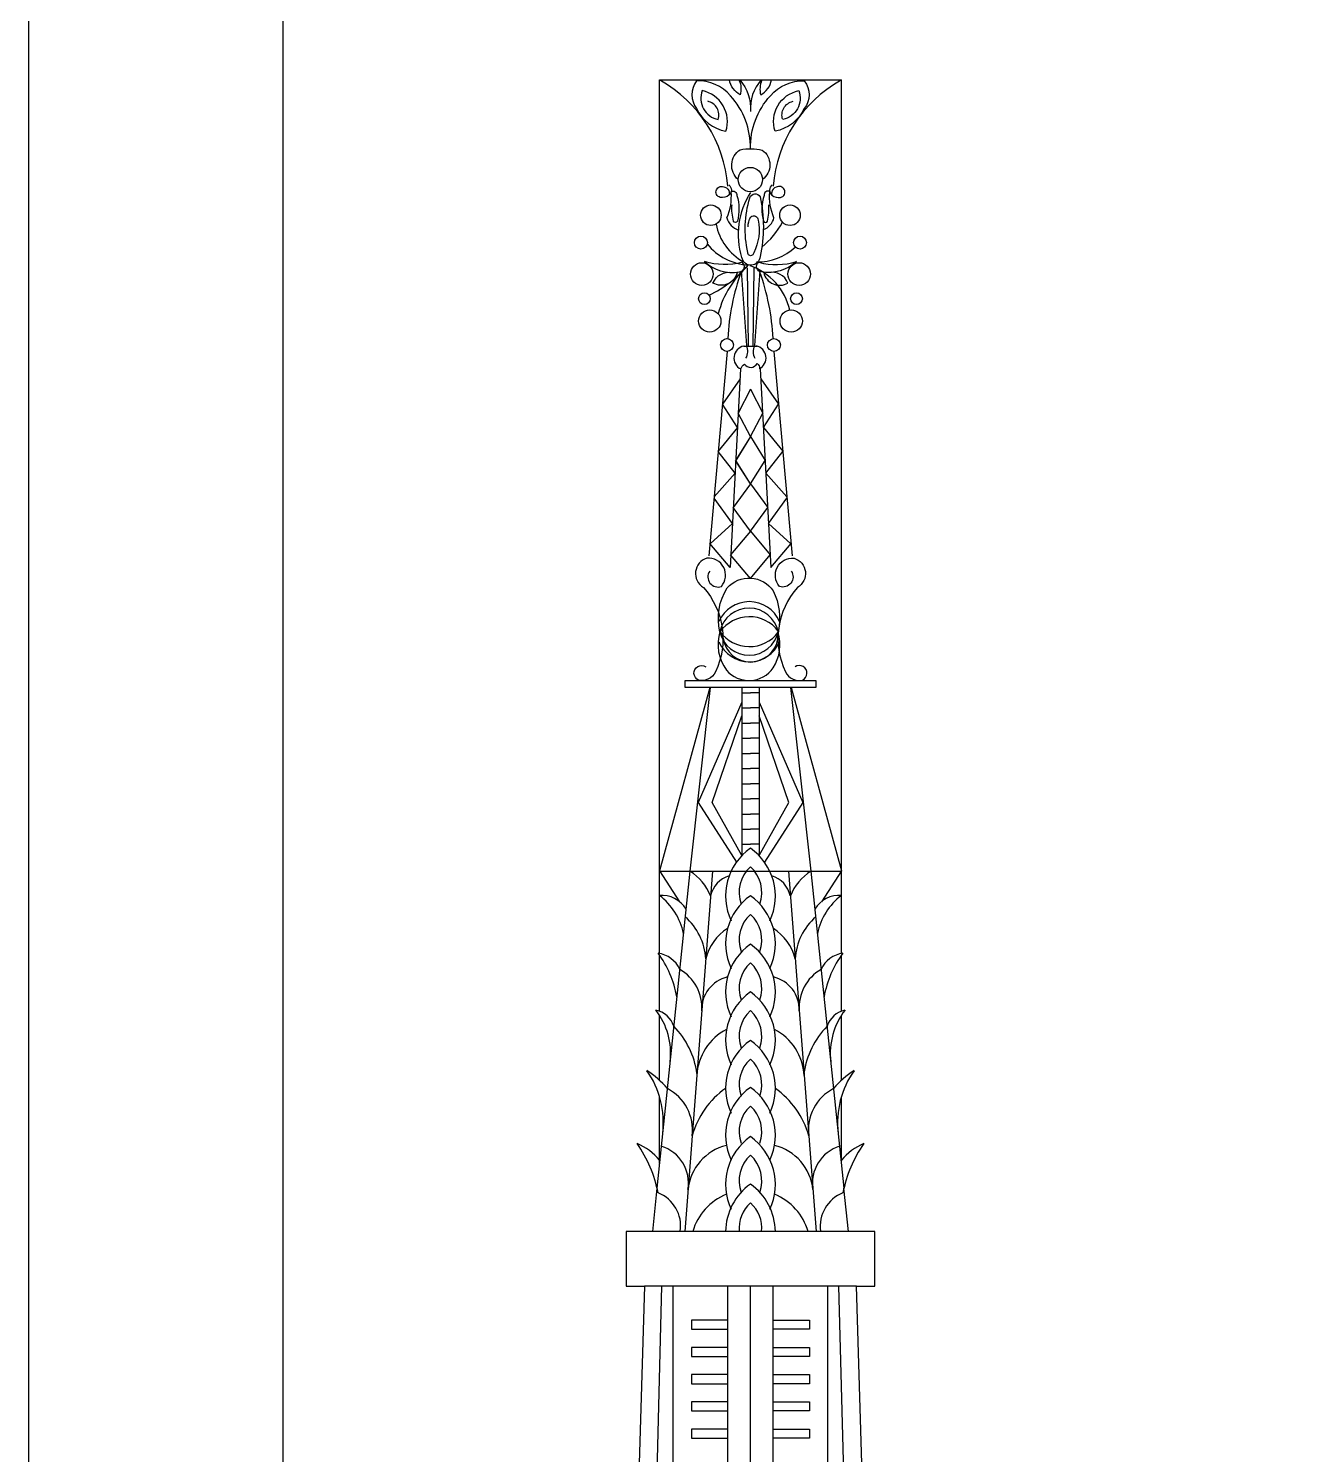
# Model space of a CAD drawing. Extents: x 15151 to 53333, y -36484 to -6005.
# Drawn here: x 38190 to 40644, y -13223 to -10456 of the extents above; entities that cross this region are included whole.
import ezdxf

# ---------------------------------------------------------------- set-up
doc = ezdxf.new("R2010")
doc.units = 0
doc.header["$MEASUREMENT"] = 0
doc.layers.get('DEFPOINTS').update_dxf_attribs({"linetype": 'CONTINUOUS'})
for name, color, linetype in [('3', 3, 'CONTINUOUS'), ('4', 4, 'CONTINUOUS'), ('7', 7, 'CONTINUOUS')]:
    doc.layers.add(name, color=color, linetype=linetype)

# ---------------------------------------------------------------- blocks, each defined once
blk = doc.blocks.new('A$C04BF1D04')
at = {"layer": '3'}
for p, q in [((419.5, 6170.7), (436.5, 5923.4)), ((438.7, 6180.6), (442.2, 5921.6)), ((461.3, 6180.6), (457.8, 5921.6)), ((480.5, 6170.7), (463.5, 5923.4)), ((373.4, 5903.9), (312.5, 5230)), ((526.6, 5903.9), (587.5, 5230)), ((417.5, 5847.2), (382.7, 5191.3)), ((482.5, 5847.2), (517.3, 5191.3)), ((415.8, 5813.9), (357.7, 5729.7)), ((484.2, 5813.9), (542.3, 5729.7)), ((450, 5779.5), (409.4, 5700.2)), ((450, 5779.5), (409.7, 5700.1)), ((450, 5779.5), (490.3, 5700.1)), ((407.2, 5652.7), (357.7, 5729.7)), ((450, 5623.4), (409.4, 5700.2)), ((450, 5623.4), (409.7, 5700.1)), ((450, 5623.4), (490.3, 5700.1)), ((492.8, 5652.7), (542.3, 5729.7)), ((407.2, 5652.7), (343.1, 5574.6)), ((492.8, 5652.7), (556.9, 5574.6)), ((450, 5623.4), (401.1, 5544.5)), ((450, 5623.4), (401.5, 5544.5)), ((450, 5623.4), (498.5, 5544.5)), ((399.3, 5502.5), (343.6, 5573.6)), ((500.7, 5502.5), (556.4, 5573.6)), ((450, 5467.3), (401.1, 5544.5)), ((450, 5467.3), (401.5, 5544.5)), ((450, 5467.3), (498.5, 5544.5)), ((399.3, 5502.5), (330.1, 5424.6)), ((450, 5467.3), (392.9, 5388.8)), ((450, 5467.3), (393.2, 5388.8)), ((450, 5467.3), (506.8, 5388.8)), ((500.7, 5502.5), (569.9, 5424.6)), ((390.5, 5336.8), (329.7, 5419.9)), ((509.5, 5336.8), (570.3, 5419.9)), ((450, 5311.2), (392.9, 5388.8)), ((450, 5311.2), (393.2, 5388.8)), ((450, 5311.2), (506.8, 5388.8)), ((390.5, 5336.8), (317.3, 5269.3)), ((509.5, 5336.8), (582.7, 5269.3)), ((382.7, 5191.3), (316.2, 5270.7)), ((450, 5311.2), (384.6, 5233.2)), ((450, 5311.2), (384.6, 5233.2)), ((450, 5311.2), (515.4, 5233.2)), ((517.3, 5191.3), (583.8, 5270.7)), ((450, 5155.1), (384.6, 5233.2)), ((450, 5155.1), (384.6, 5233.2)), ((450, 5155.1), (515.4, 5233.2)), ((421.6, 4795.3), (421.6, 4240.7)), ((421.6, 4777.7), (450, 4777.7)), ((478.4, 4777.7), (450, 4777.7)), ((478.4, 4795.3), (478.4, 4240.7)), ((421.6, 4746.7), (276.9, 4416.2)), ((421.6, 4727.7), (450, 4727.7)), ((478.4, 4727.7), (450, 4727.7)), ((478.4, 4746.7), (623.1, 4416.2)), ((323.6, 4416.2), (421.6, 4701.3)), ((421.6, 4677.7), (450, 4677.7)), ((478.4, 4677.7), (450, 4677.7)), ((576.4, 4416.2), (478.4, 4701.3)), ((421.6, 4627.7), (450, 4627.7)), ((478.4, 4627.7), (450, 4627.7)), ((421.6, 4577.7), (450, 4577.7)), ((478.4, 4577.7), (450, 4577.7)), ((421.6, 4527.7), (450, 4527.7)), ((478.4, 4527.7), (450, 4527.7)), ((421.6, 4477.7), (450, 4477.7)), ((478.4, 4477.7), (450, 4477.7)), ((421.6, 4427.7), (450, 4427.7)), ((478.4, 4427.7), (450, 4427.7)), ((276.9, 4416.2), (403.9, 4219.3)), ((421.6, 4240.7), (323.6, 4416.2)), ((421.6, 4377.7), (450, 4377.7)), ((478.4, 4377.7), (450, 4377.7)), ((478.4, 4240.7), (576.4, 4416.2)), ((623.1, 4416.2), (496.1, 4219.3)), ((421.6, 4327.7), (450, 4327.7)), ((478.4, 4327.7), (450, 4327.7)), ((421.6, 4277.7), (450, 4277.7)), ((478.4, 4277.7), (450, 4277.7)), ((150, 4190.4), (215.7, 4088.4)), ((324.7, 4188.7), (233.3, 3000)), ((575.3, 4188.7), (666.7, 3000)), ((750, 4190.4), (684.3, 4088.4)), ((150, 3726.8), (150, 3911.9)), ((150, 3498.4), (150, 3713.3)), ((150, 3224.8), (150, 3444.8)), ((99.9, 550), (158, 2820)), ((195, 550), (195, 2820)), ((375, 550), (375, 2820)), ((450, 550), (450, 2820)), ((525, 550), (525, 2820)), ((705, 550), (705, 2820)), ((800.1, 550), (742, 2820))]:
    blk.add_line(p, q, dxfattribs=at)
for points in [[(450.1, 6573.2, 0.188333), (384.3, 6748.2, 0.225244), (272.3, 6797.2, 0.340352), (272.3, 6705.6, 0.233062), (368.6, 6630.6, 0.448782), (290.8, 6764.8, 0.4638), (343.6, 6669.5, 0.447438), (309.3, 6729.7)], [(413.1, 6798.6, -0.158467), (416.3, 6750.7, -0.220316), (380.5, 6800, -0.220316)], [(414.9, 6800, -0.199274), (450, 6696.3)], [(485.1, 6800, 0.199274), (450, 6696.3)], [(449.9, 6573.2, -0.188333), (515.7, 6748.2, -0.225244), (627.7, 6797.2, -0.340352), (627.7, 6705.6, -0.233062), (531.4, 6630.6, -0.448782), (609.2, 6764.8, -0.4638), (556.4, 6669.5, -0.447438), (590.7, 6729.7)], [(486.9, 6798.6, 0.158467), (483.7, 6750.7, 0.220316), (519.5, 6800, 0.220316)], [(409.3, 6471.5, -0.494411), (416.1, 6570, -0.104181), (489.1, 6568.9, -0.50401), (489.6, 6471.5, -4.448697)], [(378.4, 6453.7, -0.485951), (379, 6419.5, -0.226471), (350.5, 6412.7, -0.481509), (337.9, 6437.9, -0.456577), (365.3, 6445.8, -0.341016), (379.5, 6429.5, -0.329482), (377.4, 6419, -1.669656)], [(521.6, 6453.7, 0.485951), (521, 6419.5, 0.226471), (549.5, 6412.7, 0.481509), (562.1, 6437.9, 0.456577), (534.7, 6445.8, 0.341016), (520.5, 6429.5, 0.329482), (522.6, 6419, 1.669656)], [(372.4, 6345.3, 0.125018), (386.3, 6431.1, -0.660389), (404.8, 6419, -0.146461), (406.9, 6333.7, -0.713967), (394.2, 6334.2, -0.085086), (389.4, 6387.7, -1.104903)], [(442.2, 6314.9, -0.143708), (451.4, 6348.5, -0.57647), (475.8, 6337.6, -0.166519), (460.7, 6230.1, -1.061873), (441.3, 6230.9, -0.131508), (448.1, 6411.6, -0.650313), (481.7, 6414.9, -0.110366), (481.7, 6217.5, -0.909752), (422, 6214.1, -0.22372), (451.4, 6429.2, 2.694485)], [(527.6, 6345.3, -0.125018), (513.7, 6431.1, 0.660389), (495.2, 6419, 0.146461), (493.1, 6333.7, 0.713967), (505.8, 6334.2, 0.085086), (510.6, 6387.7, 1.104903)], [(422.5, 6198.4, -0.142819), (298.2, 6201.1, 0.233627), (413.1, 6166.9, 0.728), (422.5, 6198.4, 0.641738)], [(406.2, 6164.8, -0.5059), (326.3, 6129.8, -0.357221), (389.8, 6164.8, -4.306647)], [(406.4, 6164.8, -0.5059), (326.5, 6129.8, -0.357221), (390, 6164.8, -4.306647)], [(477.3, 6198.4, 0.142819), (601.6, 6201.1, -0.233627), (486.7, 6166.9, -0.728), (477.3, 6198.4, -0.641738)], [(493.6, 6164.8, 0.5059), (573.5, 6129.8, 0.357221), (510, 6164.8, 4.306647)], [(428.2, 5921.7, 0.722968), (417.9, 5846.3, -0.150742), (430.4, 5862.5, 0.576597), (471.9, 5864.8, -0.304811), (479.3, 5847, 0.7089), (469.6, 5922.4, 0.304418)], [(315.4, 5179, 0.73292), (354.1, 5128.8, 0.679264), (306, 5221.8, 0.653), (294.5, 5125.7, -0.304457), (334.2, 4846.7, -0.355995), (278.8, 4819.6, -1.099841), (302.9, 4863.5, 2.274983)], [(584.6, 5179, -0.73292), (545.9, 5128.8, -0.679264), (594, 5221.8, -0.653), (605.5, 5125.7, 0.304457), (565.8, 4846.7, 0.355995), (621.2, 4819.6, 1.099841), (597.1, 4863.5, -2.274983)], [(349.3, 4978.7, -0.206152), (373.4, 5123.9, -0.48857), (525, 5114.5, -0.171284), (541.7, 4980.7, -5.298773)], [(349.3, 4980, 0.239333), (370.9, 4852, 0.48354), (525, 4859.6, 0.214349), (541.7, 4977.9, 5.298773)], [(349.3, 4980.5), (359.8, 4956.4, 0.855444), (540.6, 4956.5), (541.6, 4978.7)]]:
    blk.add_lwpolyline(points, format="xyb", dxfattribs=at)
for points in [[(375, 2707.7), (255, 2707.7), (255, 2677.7), (375, 2677.7)], [(525, 2707.7), (645, 2707.7), (645, 2677.7), (525, 2677.7)], [(375, 2617.7), (255, 2617.7), (255, 2587.7), (375, 2587.7)], [(525, 2617.7), (645, 2617.7), (645, 2587.7), (525, 2587.7)], [(375, 2527.7), (255, 2527.7), (255, 2497.7), (375, 2497.7)], [(525, 2527.7), (645, 2527.7), (645, 2497.7), (525, 2497.7)], [(375, 2437.7), (255, 2437.7), (255, 2407.7), (375, 2407.7)], [(525, 2437.7), (645, 2437.7), (645, 2407.7), (525, 2407.7)], [(375, 2347.7), (255, 2347.7), (255, 2317.7), (375, 2317.7)], [(525, 2347.7), (645, 2347.7), (645, 2317.7), (525, 2317.7)]]:
    blk.add_lwpolyline(points, close=True, dxfattribs=at)
for centre, radius in [((449.4, 6471.5), 40.1), ((319.4, 6353.7), 33.9), ((580.6, 6353.7), 33.9), ((286.5, 6263.3), 21.4), ((613.5, 6263.3), 21.4), ((289.4, 6159.6), 37.3), ((610.6, 6159.6), 37.3), ((298.1, 6078.3), 19.4), ((601.9, 6078.3), 19.4), ((315.6, 6004.6), 36.9), ((584.4, 6004.6), 36.9), ((372.5, 5925.6), 21.3), ((527.5, 5925.6), 21.3)]:
    blk.add_circle(centre, radius, dxfattribs=at)
for centre, radius, start, end in [((-65.2, 6414), 441.9, 4.6741, 60.4318), ((965.2, 6414), 441.9, 119.5682, 175.3259), ((512.3, 6357.5), 178.7, 190.6328, 241.9399), ((428.1, 6359.3), 57.4, 194.0976, 252.3398), ((323.9, 6453.7), 262.3, 308.6137, 332.0641), ((472.7, 6359.6), 56.8, 290.4515, 345.3833), ((450.7, 6371.9), 182.3, 218.209, 267.6771), ((473.5, 6384), 184.1, 268.9679, 312.5478), ((138.7, 6452.1), 402.1, 295.7758, 319.2639), ((660, 5943.9), 327.7, 131.3898, 164.9784), ((1149.8, 5906.1), 775.8, 160.2494, 176.9959), ((383.3, 5995.9), 201.7, 12.6757, 71.0578), ((-249.8, 5906.1), 775.8, 3.0041, 19.7506), ((439.1, 6472.4), 550.9, 268.8677, 273.1767), ((460.9, 6472.4), 550.9, 266.8233, 271.1323), ((399.6, 5903.8), 41.6, 328.6963, 27.1674), ((500.4, 5903.8), 41.6, 152.8326, 211.3037), ((446.1, 4969.5), 109, 23.4722, 156.5278), ((445.3, 4958.7), 98.4, 11.73, 167.1976), ((446.6, 4908.8), 119.8, 37.3098, 144.3204), ((446.1, 4989.2), 109, 203.4722, 336.5278), ((446.6, 5049.9), 119.8, 215.6796, 322.6902), ((445.3, 5000), 98.4, 192.8024, 348.27), ((561.9, 4106.7), 194, 125.2319, 204.884), ((338.1, 4106.7), 194, 335.116, 54.7681), ((159.7, 4043.7), 171, 21.8452, 57.9709), ((526, 4119.4), 113.4, 132.1094, 199.9795), ((374, 4119.4), 113.4, 340.0205, 47.8906), ((740.3, 4043.7), 171, 122.0291, 158.1548), ((405.9, 4088.3), 89.5, 106.8739, 167.7188), ((494.1, 4088.3), 89.5, 12.2812, 73.1261), ((156.4, 4015.1), 94.3, 30.8225, 94.4381), ((18.2, 3938.2), 215.8, 12.2311, 52.3535), ((561.9, 3949.6), 194, 125.2319, 204.884), ((338.1, 3949.6), 194, 335.116, 54.7681), ((743.6, 4015.1), 94.3, 85.5619, 149.1775), ((881.8, 3938.2), 215.8, 127.6465, 167.7689), ((102.2, 3887.9), 200.7, 3.459, 48.6426), ((526, 3962.4), 113.4, 132.1094, 199.9795), ((374, 3962.4), 113.4, 340.0205, 47.8906), ((797.8, 3887.9), 200.7, 131.3574, 176.541), ((459.9, 3862.2), 161.9, 121.8645, 166.4802), ((440.1, 3862.2), 161.9, 13.5198, 58.1355), ((-138.5, 3711.1), 351.5, 10.3637, 36.2099), ((131.1, 3825.4), 94.4, 24.8719, 81.4467), ((561.9, 3789.9), 194, 125.2319, 204.884), ((338.1, 3789.9), 194, 335.116, 54.7681), ((768.9, 3825.4), 94.4, 98.5533, 155.1281), ((1038.5, 3711.1), 351.5, 143.7901, 169.6363), ((144.1, 3738.9), 145.5, 355.7806, 60.0951), ((526, 3802.7), 113.4, 132.1094, 199.9795), ((374, 3802.7), 113.4, 340.0205, 47.8906), ((755.9, 3738.9), 145.5, 119.9049, 184.2194), ((399, 3732.9), 109.8, 102.9202, 182.4569), ((501, 3732.9), 109.8, 357.5431, 77.0798), ((561.9, 3632), 194, 125.2319, 204.884), ((338.1, 3632), 194, 335.116, 54.7681), ((-45.3, 3588.2), 231.9, 353.1832, 37.7698), ((122.2, 3653.1), 78.8, 17.9295, 78.3856), ((526, 3644.8), 113.4, 132.1094, 199.9795), ((374, 3644.8), 113.4, 340.0205, 47.8906), ((777.8, 3653.1), 78.8, 101.6144, 162.0705), ((945.3, 3588.2), 231.9, 142.2302, 186.8168), ((-1.9, 3483.3), 278, 7.955, 44.2682), ((901.9, 3483.3), 278, 135.7318, 172.045), ((456.3, 3504.2), 183.8, 117.6459, 176.6986), ((561.9, 3472.3), 194, 125.2319, 204.884), ((338.1, 3472.3), 194, 335.116, 54.7681), ((443.7, 3504.2), 183.8, 3.3014, 62.3541), ((-60.2, 3269.9), 310.5, 40.545, 57.151), ((-134.4, 3359.6), 296.9, 353.185, 35.1933), ((526, 3485.1), 113.4, 132.1094, 199.9795), ((374, 3485.1), 113.4, 340.0205, 47.8906), ((960.2, 3269.9), 310.5, 122.849, 139.455), ((1034.4, 3359.6), 296.9, 144.8067, 186.815), ((105.8, 3335.6), 153, 352.5218, 62.8194), ((535.2, 3237.3), 288.5, 125.4432, 164.2352), ((561.9, 3317.1), 194, 125.2319, 204.884), ((338.1, 3317.1), 194, 335.116, 54.7681), ((364.8, 3237.3), 288.5, 15.7648, 54.5568), ((794.2, 3335.6), 153, 117.1806, 187.4782), ((526, 3329.9), 113.4, 132.1094, 199.9795), ((374, 3329.9), 113.4, 340.0205, 47.8906), ((561.9, 3154.8), 194, 125.2319, 204.884), ((338.1, 3154.8), 194, 335.116, 54.7681), ((11.4, 3127.1), 175.2, 37.9627, 68.3392), ((-264.2, 3050.1), 416.3, 10.66, 35.1827), ((117.4, 3159.2), 128.2, 350.5521, 72.5374), ((410.4, 3121.4), 167.3, 103.7044, 174.2564), ((526, 3167.6), 113.4, 132.1094, 199.9795), ((374, 3167.6), 113.4, 340.0205, 47.8906), ((489.6, 3121.4), 167.3, 5.7436, 76.2956), ((782.6, 3159.2), 128.2, 107.4626, 189.4479), ((888.6, 3127.1), 175.2, 111.6608, 142.0373), ((1164.2, 3050.1), 416.3, 144.8173, 169.34), ((561.9, 2997.8), 194, 125.2319, 179.3363), ((338.1, 2997.8), 194, 0.6637, 54.7681), ((102.9, 3018.2), 116.8, 351.5217, 68.8992), ((440.9, 2947.6), 188.7, 111.8921, 163.868), ((459.1, 2947.6), 188.7, 16.132, 68.1079), ((797.1, 3018.2), 116.8, 111.1008, 188.4783), ((526, 3010.5), 113.4, 132.1094, 185.3177), ((374, 3010.5), 113.4, 354.6823, 47.8906)]:
    blk.add_arc(centre, radius, start, end, dxfattribs=at)
at = {"layer": '4'}
for p, q in [((150, 3917.9), (150, 6800)), ((150, 6800), (750, 6800)), ((750, 3917.9), (750, 6800)), ((150, 4188.7), (750, 4188.7)), ((150, 3726.8), (150, 3911.9)), ((750, 3726.8), (750, 3911.9)), ((150, 3498.4), (150, 3713.3)), ((750, 3498.4), (750, 3713.3)), ((150, 3224.8), (150, 3444.8)), ((750, 3224.8), (750, 3444.8)), ((773.4, 3000), (126.6, 3000)), ((800.1, 2820), (99.9, 2820))]:
    blk.add_line(p, q, dxfattribs=at)
blk.add_lwpolyline([(141.5, 3143.4), (126.6, 3000), (40, 3000), (40, 2820), (99.9, 2820), (32, 550), (0, 550), (0, 0), (900, 0), (900, 550), (868, 550), (800.1, 2820), (860, 2820), (860, 3000), (773.4, 3000), (758.5, 3143.4)], dxfattribs=at)
at = {"layer": '7'}
for p, q in [((315.6, 4795.3), (150, 4190.4)), ((317.4, 4795.3), (250.4, 4188.7)), ((582.6, 4795.3), (649.6, 4188.7)), ((584.4, 4795.3), (750, 4190.4)), ((250.4, 4188.7), (141.5, 3143.4)), ((649.6, 4188.7), (758.5, 3143.4))]:
    blk.add_line(p, q, dxfattribs=at)
blk.add_lwpolyline([(665.9, 4818.3), (665.9, 4795.3), (234.1, 4795.3), (234.1, 4818.3)], close=True, dxfattribs=at)
blk = doc.blocks.new('A$C28613CE2')
at = {"layer": '3'}
blk.add_blockref('A$C04BF1D04', (0, 0), dxfattribs=at)

msp = doc.modelspace()

# ---------------------------------------------------------------- linework, layer by layer
at = {"layer": 'DEFPOINTS'}
msp.add_line((38683.5, -15248.8), (38683.5, -6781.6), dxfattribs=at)
msp.add_lwpolyline([(38189.6, -15989.7), (45633.7, -15989.7), (45633.7, -6005.4), (38189.6, -6005.4)], close=True, dxfattribs=at)

# ---------------------------------------------------------------- block references
at = {"layer": '3', "xscale": 0.588, "yscale": 0.588, "zscale": 0.588}
msp.add_blockref('A$C28613CE2', (39325.8, -14554), dxfattribs=at)

doc.saveas('drawing.dxf')
